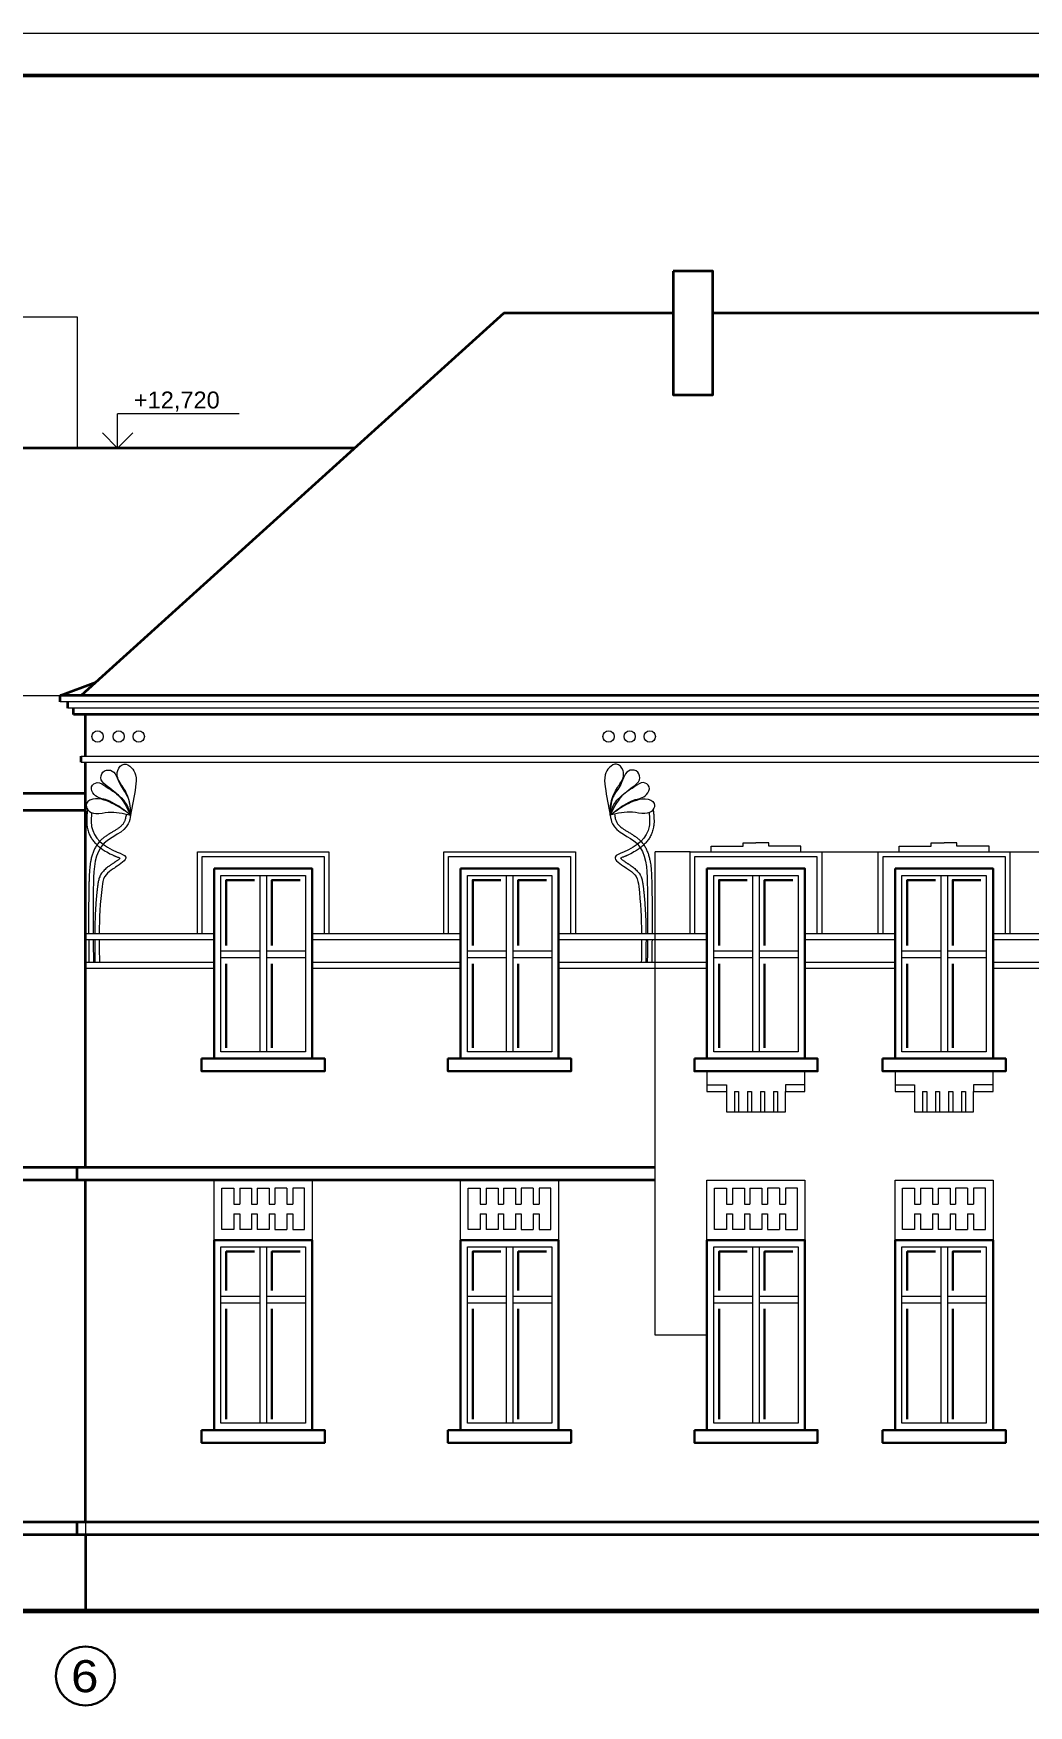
# Model space of a CAD drawing. Header units: millimetres. Extents: x 752233 to 2620908, y -654617 to -58944.
# Drawn here: x 1356667 to 1368461, y -292418 to -272613 of the extents above; entities that cross this region are included whole.
import ezdxf

# ---------------------------------------------------------------- set-up
doc = ezdxf.new("R2010")
doc.units = ezdxf.units.MM
doc.header["$LTSCALE"] = 90
doc.linetypes.add('DASHDOT', pattern=[25.4, 12.7, -6.35, 0, -6.35])
doc.layers.get('0').update_dxf_attribs({"lineweight": 15})
doc.styles.add('ar40', font='ar.shx', dxfattribs={"width": 0.8})
doc.styles.add('style2', font='ARIAL.TTF')

# ---------------------------------------------------------------- blocks, each defined once
blk = doc.blocks.new('otmet_tl')
at = {"color": 0, "linetype": 'ByBlock'}
for p, q in [((-16, 4.5), (0, 4.5)), ((0, 0), (0, 4.5)), ((-3, 0), (3, 0)), ((0, 0), (-2, 2)), ((2, 2), (0, 0))]:
    blk.add_line(p, q, dxfattribs=at)
at = {"color": 0, "linetype": 'ByBlock', "style": 'ar40', "width": 0.9}
blk.add_attdef('OTM', (-12.9, 5.7), '', height=2, dxfattribs=at)

msp = doc.modelspace()

# ---------------------------------------------------------------- linework, layer by layer
at = {"color": 250, "linetype": 'ByBlock', "ltscale": 4}
msp.add_line((1393313.3, -272613.1), (1306957.9, -272613.1), dxfattribs=at)
at = {"color": 7, "lineweight": 50}
msp.add_line((1308957.9, -273113.1), (1392813.3, -273113.1), dxfattribs=at)
at = {"color": 250, "lineweight": 35}
for p, q in [((1362243.4, -275927.7), (1357232.2, -280454.6)), ((1364248.2, -275927.7), (1362243.4, -275927.7)), ((1371627.9, -275927.7), (1364718.2, -275927.7)), ((1360476.3, -277524), (1356333.4, -277524)), ((1356983.4, -280454.6), (1357406.3, -280297.3)), ((1389673.4, -280454.6), (1356983.4, -280454.6)), ((1356983.4, -280529.6), (1356983.4, -280454.6)), ((1357073.4, -280604.6), (1357073.4, -280529.6)), ((1357143.4, -280679.6), (1357143.4, -280604.6)), ((1389513.4, -280679.6), (1357143.4, -280679.6)), ((1357283.4, -281174.2), (1357283.4, -280679.6)), ((1357233.4, -281244.2), (1357233.4, -281174.2)), ((1357283.4, -286044.6), (1357283.4, -281244.2)), ((1357283.4, -281615.3), (1349983.4, -281615.3)), ((1357283.4, -281815.3), (1350053.4, -281815.3)), ((1364037, -286044.6), (1331849.8, -286044.6)), ((1357183.4, -286194.6), (1357183.4, -286044.6)), ((1364037, -286194.6), (1331849.8, -286194.6)), ((1357283.4, -290244.6), (1357283.4, -286194.6)), ((1389473.4, -290244.6), (1349983.4, -290244.6)), ((1357183.4, -290394.6), (1357183.4, -290244.6)), ((1389473.4, -290394.6), (1349983.4, -290394.6)), ((1357283.4, -290394.6), (1357283.4, -291300.2))]:
    msp.add_line(p, q, dxfattribs=at)
at = {"color": 250, "lineweight": 15}
for p, q in [((1338903.4, -280454.6), (1356983.4, -280454.6)), ((1389673.4, -280529.6), (1356983.4, -280529.6)), ((1389583.4, -280604.6), (1357073.4, -280604.6)), ((1357233.4, -281174.2), (1378533.4, -281174.2)), ((1357233.4, -281244.2), (1378533.4, -281244.2)), ((1364037, -288029.6), (1364037, -282304.6)), ((1364449.9, -282304.6), (1364037, -282304.6)), ((1366009.9, -282304.6), (1366679.9, -282304.6)), ((1368239.9, -282304.6), (1368909.9, -282304.6)), ((1359349.9, -282584.6), (1359349.9, -284674.6)), ((1359429.9, -282584.6), (1359429.9, -284674.6)), ((1362269.9, -282584.6), (1362269.9, -284674.6)), ((1362349.9, -282584.6), (1362349.9, -284674.6)), ((1365189.9, -282584.6), (1365189.9, -284674.6)), ((1365269.9, -282584.6), (1365269.9, -284674.6)), ((1367419.9, -282584.6), (1367419.9, -284674.6)), ((1367499.9, -282584.6), (1367499.9, -284674.6)), ((1357283.4, -283274.2), (1358809.9, -283274.2)), ((1357283.4, -283344.2), (1358809.9, -283344.2)), ((1358609.9, -283274.2), (1358809.9, -283274.2)), ((1359969.9, -283274.2), (1360169.9, -283274.2)), ((1359969.9, -283274.2), (1361729.9, -283274.2)), ((1359969.9, -283344.2), (1361729.9, -283344.2)), ((1361529.9, -283274.2), (1361729.9, -283274.2)), ((1362889.9, -283274.2), (1363089.9, -283274.2)), ((1362889.9, -283274.2), (1364649.9, -283274.2)), ((1362889.9, -283344.2), (1364649.9, -283344.2)), ((1364449.9, -283274.2), (1364649.9, -283274.2)), ((1365809.9, -283274.2), (1366009.9, -283274.2)), ((1365809.9, -283274.2), (1366879.9, -283274.2)), ((1365809.9, -283344.2), (1366879.9, -283344.2)), ((1366679.9, -283274.2), (1366879.9, -283274.2)), ((1368039.9, -283274.2), (1368239.9, -283274.2)), ((1368039.9, -283274.2), (1369109.9, -283274.2)), ((1368039.9, -283344.2), (1369109.9, -283344.2)), ((1358889.9, -283479.2), (1359349.9, -283479.2)), ((1358889.9, -283559.2), (1359349.9, -283559.2)), ((1359429.9, -283479.2), (1359889.9, -283479.2)), ((1359429.9, -283559.2), (1359889.9, -283559.2)), ((1361809.9, -283479.2), (1362269.9, -283479.2)), ((1361809.9, -283559.2), (1362269.9, -283559.2)), ((1362349.9, -283479.2), (1362809.9, -283479.2)), ((1362349.9, -283559.2), (1362809.9, -283559.2)), ((1364729.9, -283479.2), (1365189.9, -283479.2)), ((1364729.9, -283559.2), (1365189.9, -283559.2)), ((1365269.9, -283479.2), (1365729.9, -283479.2)), ((1365269.9, -283559.2), (1365729.9, -283559.2)), ((1366959.9, -283479.2), (1367419.9, -283479.2)), ((1366959.9, -283559.2), (1367419.9, -283559.2)), ((1367499.9, -283479.2), (1367959.9, -283479.2)), ((1367499.9, -283559.2), (1367959.9, -283559.2)), ((1357283.4, -283614.2), (1358809.9, -283614.2)), ((1357283.4, -283684.2), (1358809.9, -283684.2)), ((1359969.9, -283614.2), (1361729.9, -283614.2)), ((1359969.9, -283684.2), (1361729.9, -283684.2)), ((1362889.9, -283614.2), (1364649.9, -283614.2)), ((1362889.9, -283684.2), (1364649.9, -283684.2)), ((1365809.9, -283614.2), (1366879.9, -283614.2)), ((1365809.9, -283684.2), (1366879.9, -283684.2)), ((1368039.9, -283614.2), (1369109.9, -283614.2)), ((1368039.9, -283684.2), (1369109.9, -283684.2)), ((1364974.7, -285144.6), (1365023.4, -285144.6)), ((1364974.7, -285144.6), (1364974.7, -285384.6)), ((1365023.4, -285144.6), (1365023.4, -285384.6)), ((1365128.1, -285144.6), (1365128.1, -285384.6)), ((1365128.1, -285144.6), (1365176.8, -285144.6)), ((1365176.8, -285144.6), (1365176.8, -285384.6)), ((1365283.1, -285144.6), (1365283.1, -285384.6)), ((1365283.1, -285144.6), (1365331.8, -285144.6)), ((1365331.8, -285144.6), (1365331.8, -285384.6)), ((1365436.5, -285144.6), (1365436.5, -285384.6)), ((1365436.5, -285144.6), (1365485.2, -285144.6)), ((1365485.2, -285144.6), (1365485.2, -285384.6)), ((1367204.7, -285144.6), (1367253.4, -285144.6)), ((1367204.7, -285144.6), (1367204.7, -285384.6)), ((1367253.4, -285144.6), (1367253.4, -285384.6)), ((1367358.1, -285144.6), (1367406.8, -285144.6)), ((1367358.1, -285144.6), (1367358.1, -285384.6)), ((1367406.8, -285144.6), (1367406.8, -285384.6)), ((1367513.1, -285144.6), (1367561.8, -285144.6)), ((1367513.1, -285144.6), (1367513.1, -285384.6)), ((1367561.8, -285144.6), (1367561.8, -285384.6)), ((1367666.5, -285144.6), (1367715.2, -285144.6)), ((1367666.5, -285144.6), (1367666.5, -285384.6)), ((1367715.2, -285144.6), (1367715.2, -285384.6)), ((1359040.6, -286291.1), (1359040.6, -286479.2)), ((1359111.5, -286291.1), (1359111.5, -286479.2)), ((1359253.2, -286291.1), (1359253.2, -286479.2)), ((1359319.1, -286291.1), (1359319.1, -286479.2)), ((1359460.8, -286291.1), (1359460.8, -286479.2)), ((1359526.6, -286291.1), (1359526.6, -286479.2)), ((1359668.4, -286291.1), (1359668.4, -286479.2)), ((1359739.3, -286291.1), (1359739.3, -286479.2)), ((1361960.6, -286291.1), (1361960.6, -286479.2)), ((1362031.5, -286291.1), (1362031.5, -286479.2)), ((1362173.2, -286291.1), (1362173.2, -286479.2)), ((1362239.1, -286291.1), (1362239.1, -286479.2)), ((1362380.8, -286291.1), (1362380.8, -286479.2)), ((1362446.6, -286291.1), (1362446.6, -286479.2)), ((1362588.4, -286291.1), (1362588.4, -286479.2)), ((1362659.3, -286291.1), (1362659.3, -286479.2)), ((1364880.6, -286291.1), (1364880.6, -286479.2)), ((1364951.5, -286291.1), (1364951.5, -286479.2)), ((1365093.2, -286291.1), (1365093.2, -286479.2)), ((1365159.1, -286291.1), (1365159.1, -286479.2)), ((1365300.8, -286291.1), (1365300.8, -286479.2)), ((1365366.6, -286291.1), (1365366.6, -286479.2)), ((1365508.4, -286291.1), (1365508.4, -286479.2)), ((1365579.3, -286291.1), (1365579.3, -286479.2)), ((1367110.6, -286291.1), (1367110.6, -286479.2)), ((1367181.5, -286291.1), (1367181.5, -286479.2)), ((1367323.2, -286291.1), (1367323.2, -286479.2)), ((1367389.1, -286291.1), (1367389.1, -286479.2)), ((1367530.8, -286291.1), (1367530.8, -286479.2)), ((1367596.6, -286291.1), (1367596.6, -286479.2)), ((1367738.4, -286291.1), (1367738.4, -286479.2)), ((1367809.3, -286291.1), (1367809.3, -286479.2)), ((1359040.6, -286479.2), (1359111.5, -286479.2)), ((1359253.2, -286479.2), (1359319.1, -286479.2)), ((1359460.8, -286479.2), (1359526.6, -286479.2)), ((1359668.4, -286479.2), (1359739.3, -286479.2)), ((1361960.6, -286479.2), (1362031.5, -286479.2)), ((1362173.2, -286479.2), (1362239.1, -286479.2)), ((1362380.8, -286479.2), (1362446.6, -286479.2)), ((1362588.4, -286479.2), (1362659.3, -286479.2)), ((1364880.6, -286479.2), (1364951.5, -286479.2)), ((1365093.2, -286479.2), (1365159.1, -286479.2)), ((1365300.8, -286479.2), (1365366.6, -286479.2)), ((1365508.4, -286479.2), (1365579.3, -286479.2)), ((1367110.6, -286479.2), (1367181.5, -286479.2)), ((1367323.2, -286479.2), (1367389.1, -286479.2)), ((1367530.8, -286479.2), (1367596.6, -286479.2)), ((1367738.4, -286479.2), (1367809.3, -286479.2)), ((1359040.6, -286592.8), (1359111.5, -286592.8)), ((1359040.6, -286592.8), (1359040.6, -286781)), ((1359111.5, -286592.8), (1359111.5, -286781)), ((1359253.2, -286592.8), (1359319.1, -286592.8)), ((1359253.2, -286592.8), (1359253.2, -286781)), ((1359319.1, -286592.8), (1359319.1, -286781)), ((1359460.8, -286592.8), (1359526.6, -286592.8)), ((1359460.8, -286592.8), (1359460.8, -286781)), ((1359526.6, -286592.8), (1359526.6, -286781)), ((1359668.4, -286592.8), (1359739.3, -286592.8)), ((1359668.4, -286592.8), (1359668.4, -286781)), ((1359739.3, -286592.8), (1359739.3, -286781)), ((1361960.6, -286592.8), (1362031.5, -286592.8)), ((1361960.6, -286592.8), (1361960.6, -286781)), ((1362031.5, -286592.8), (1362031.5, -286781)), ((1362173.2, -286592.8), (1362239.1, -286592.8)), ((1362173.2, -286592.8), (1362173.2, -286781)), ((1362239.1, -286592.8), (1362239.1, -286781)), ((1362380.8, -286592.8), (1362446.6, -286592.8)), ((1362380.8, -286592.8), (1362380.8, -286781)), ((1362446.6, -286592.8), (1362446.6, -286781)), ((1362588.4, -286592.8), (1362659.3, -286592.8)), ((1362588.4, -286592.8), (1362588.4, -286781)), ((1362659.3, -286592.8), (1362659.3, -286781)), ((1364880.6, -286592.8), (1364951.5, -286592.8)), ((1364880.6, -286592.8), (1364880.6, -286781)), ((1364951.5, -286592.8), (1364951.5, -286781)), ((1365093.2, -286592.8), (1365159.1, -286592.8)), ((1365093.2, -286592.8), (1365093.2, -286781)), ((1365159.1, -286592.8), (1365159.1, -286781)), ((1365300.8, -286592.8), (1365366.6, -286592.8)), ((1365300.8, -286592.8), (1365300.8, -286781)), ((1365366.6, -286592.8), (1365366.6, -286781)), ((1365508.4, -286592.8), (1365579.3, -286592.8)), ((1365508.4, -286592.8), (1365508.4, -286781)), ((1365579.3, -286592.8), (1365579.3, -286781)), ((1367110.6, -286592.8), (1367181.5, -286592.8)), ((1367110.6, -286592.8), (1367110.6, -286781)), ((1367181.5, -286592.8), (1367181.5, -286781)), ((1367323.2, -286592.8), (1367389.1, -286592.8)), ((1367323.2, -286592.8), (1367323.2, -286781)), ((1367389.1, -286592.8), (1367389.1, -286781)), ((1367530.8, -286592.8), (1367596.6, -286592.8)), ((1367530.8, -286592.8), (1367530.8, -286781)), ((1367596.6, -286592.8), (1367596.6, -286781)), ((1367738.4, -286592.8), (1367809.3, -286592.8)), ((1367738.4, -286592.8), (1367738.4, -286781)), ((1367809.3, -286592.8), (1367809.3, -286781)), ((1359349.9, -286984.6), (1359349.9, -289074.6)), ((1359429.9, -286984.6), (1359429.9, -289074.6)), ((1362269.9, -286984.6), (1362269.9, -289074.6)), ((1362349.9, -286984.6), (1362349.9, -289074.6)), ((1365189.9, -286984.6), (1365189.9, -289074.6)), ((1365269.9, -286984.6), (1365269.9, -289074.6)), ((1367419.9, -286984.6), (1367419.9, -289074.6)), ((1367499.9, -286984.6), (1367499.9, -289074.6)), ((1358889.9, -287567), (1359349.9, -287567)), ((1358889.9, -287647), (1359349.9, -287647)), ((1359429.9, -287567), (1359889.9, -287567)), ((1359429.9, -287647), (1359889.9, -287647)), ((1361809.9, -287567), (1362269.9, -287567)), ((1361809.9, -287647), (1362269.9, -287647)), ((1362349.9, -287567), (1362809.9, -287567)), ((1362349.9, -287647), (1362809.9, -287647)), ((1364729.9, -287567), (1365189.9, -287567)), ((1364729.9, -287647), (1365189.9, -287647)), ((1365269.9, -287567), (1365729.9, -287567)), ((1365269.9, -287647), (1365729.9, -287647)), ((1366959.9, -287567), (1367419.9, -287567)), ((1366959.9, -287647), (1367419.9, -287647)), ((1367499.9, -287567), (1367959.9, -287567)), ((1367499.9, -287647), (1367959.9, -287647)), ((1364649.9, -288029.6), (1364037, -288029.6))]:
    msp.add_line(p, q, dxfattribs=at)
at = {"color": 1, "linetype": 'DASHDOT', "ltscale": 0.9}
msp.add_line((1357283.4, -290241.8), (1357283.4, -291717.8), dxfattribs=at)
at = {"color": 250, "lineweight": 60}
msp.add_line((1391199.6, -291300.2), (1309795.2, -291300.2), dxfattribs=at)
at = {"color": 250, "lineweight": 35}
msp.add_lwpolyline([(1364248.2, -275427.7), (1364248.2, -276892.7), (1364718.2, -276892.7), (1364718.2, -275427.7)], close=True, dxfattribs=at)
at = {"color": 250, "lineweight": 18}
msp.add_lwpolyline([(1356393.4, -277524), (1356393.4, -275967.8), (1357183.4, -275967.8), (1357183.4, -277524)], dxfattribs=at)
at = {"color": 250, "lineweight": 15}
for points in [[(1364697.4, -282304.6), (1364697.4, -282239.1), (1365078.2, -282239.1), (1365078.2, -282199.3), (1365229.9, -282199.3)], [(1365762.5, -282304.6), (1365762.5, -282239.1), (1365381.6, -282239.1), (1365381.6, -282199.3), (1365229.9, -282199.3)], [(1366927.4, -282304.6), (1366927.4, -282239.1), (1367308.2, -282239.1), (1367308.2, -282199.3), (1367459.9, -282199.3)], [(1367992.5, -282304.6), (1367992.5, -282239.1), (1367611.6, -282239.1), (1367611.6, -282199.3), (1367459.9, -282199.3)], [(1358609.9, -283274.2), (1358609.9, -282304.6), (1360169.9, -282304.6), (1360169.9, -283274.2)], [(1358666.7, -283274.2), (1358666.7, -282361.4), (1360113.1, -282361.4), (1360113.1, -283274.2)], [(1361529.9, -283274.2), (1361529.9, -282304.6), (1363089.9, -282304.6), (1363089.9, -283274.2)], [(1361586.7, -283274.2), (1361586.7, -282361.4), (1363033.1, -282361.4), (1363033.1, -283274.2)], [(1364449.9, -283274.2), (1364449.9, -282304.6), (1366009.9, -282304.6), (1366009.9, -283274.2)], [(1364506.7, -283274.2), (1364506.7, -282361.4), (1365953.1, -282361.4), (1365953.1, -283274.2)], [(1366679.9, -283274.2), (1366679.9, -282304.6), (1368239.9, -282304.6), (1368239.9, -283274.2)], [(1366736.7, -283274.2), (1366736.7, -282361.4), (1368183.1, -282361.4), (1368183.1, -283274.2)], [(1364649.9, -284904.6), (1364649.9, -285144.6), (1364879.9, -285144.6), (1364879.9, -285384.6), (1365579.9, -285384.6), (1365579.9, -285144.6), (1365809.9, -285144.6), (1365809.9, -284904.6)], [(1366879.9, -284904.6), (1366879.9, -285144.6), (1367109.9, -285144.6), (1367109.9, -285384.6), (1367809.9, -285384.6), (1367809.9, -285144.6), (1368039.9, -285144.6), (1368039.9, -284904.6)], [(1364649.9, -285064.6), (1364879.9, -285064.6), (1364879.9, -285144.6)], [(1365809.9, -285064.6), (1365579.9, -285064.6), (1365579.9, -285144.6)], [(1366879.9, -285064.6), (1367109.9, -285064.6), (1367109.9, -285144.6)], [(1368039.9, -285064.6), (1367809.9, -285064.6), (1367809.9, -285144.6)], [(1359040.6, -286781), (1358898.9, -286781), (1358898.9, -286291.1), (1359040.6, -286291.1)], [(1359111.5, -286291.1), (1359253.2, -286291.1)], [(1359319.1, -286291.1), (1359460.8, -286291.1)], [(1359668.4, -286291.1), (1359526.6, -286291.1)], [(1359739.3, -286781), (1359881, -286781), (1359881, -286291.1), (1359739.3, -286291.1)], [(1361960.6, -286781), (1361818.9, -286781), (1361818.9, -286291.1), (1361960.6, -286291.1)], [(1362031.5, -286291.1), (1362173.2, -286291.1)], [(1362239.1, -286291.1), (1362380.8, -286291.1)], [(1362588.4, -286291.1), (1362446.6, -286291.1)], [(1362659.3, -286781), (1362801, -286781), (1362801, -286291.1), (1362659.3, -286291.1)], [(1364880.6, -286781), (1364738.9, -286781), (1364738.9, -286291.1), (1364880.6, -286291.1)], [(1364951.5, -286291.1), (1365093.2, -286291.1)], [(1365159.1, -286291.1), (1365300.8, -286291.1)], [(1365508.4, -286291.1), (1365366.6, -286291.1)], [(1365579.3, -286781), (1365721, -286781), (1365721, -286291.1), (1365579.3, -286291.1)], [(1367110.6, -286781), (1366968.9, -286781), (1366968.9, -286291.1), (1367110.6, -286291.1)], [(1367181.5, -286291.1), (1367323.2, -286291.1)], [(1367389.1, -286291.1), (1367530.8, -286291.1)], [(1367738.4, -286291.1), (1367596.6, -286291.1)], [(1367809.3, -286781), (1367951, -286781), (1367951, -286291.1), (1367809.3, -286291.1)], [(1359253.2, -286781), (1359111.5, -286781)], [(1359460.8, -286781), (1359319.1, -286781)], [(1359526.6, -286781), (1359668.4, -286781)], [(1362173.2, -286781), (1362031.5, -286781)], [(1362380.8, -286781), (1362239.1, -286781)], [(1362446.6, -286781), (1362588.4, -286781)], [(1365093.2, -286781), (1364951.5, -286781)], [(1365300.8, -286781), (1365159.1, -286781)], [(1365366.6, -286781), (1365508.4, -286781)], [(1367323.2, -286781), (1367181.5, -286781)], [(1367530.8, -286781), (1367389.1, -286781)], [(1367596.6, -286781), (1367738.4, -286781)]]:
    msp.add_lwpolyline(points, dxfattribs=at)
at = {"color": 250, "lineweight": 30}
for points in [[(1358809.9, -282504.6), (1359969.9, -282504.6), (1359969.9, -284754.6), (1358809.9, -284754.6)], [(1361729.9, -282504.6), (1362889.9, -282504.6), (1362889.9, -284754.6), (1361729.9, -284754.6)], [(1364649.9, -282504.6), (1365809.9, -282504.6), (1365809.9, -284754.6), (1364649.9, -284754.6)], [(1366879.9, -282504.6), (1368039.9, -282504.6), (1368039.9, -284754.6), (1366879.9, -284754.6)], [(1358659.9, -284754.6), (1360119.9, -284754.6), (1360119.9, -284904.6), (1358659.9, -284904.6)], [(1361579.9, -284754.6), (1363039.9, -284754.6), (1363039.9, -284904.6), (1361579.9, -284904.6)], [(1364499.9, -284754.6), (1365959.9, -284754.6), (1365959.9, -284904.6), (1364499.9, -284904.6)], [(1366729.9, -284754.6), (1368189.9, -284754.6), (1368189.9, -284904.6), (1366729.9, -284904.6)], [(1358809.9, -286904.6), (1359969.9, -286904.6), (1359969.9, -289154.6), (1358809.9, -289154.6)], [(1361729.9, -286904.6), (1362889.9, -286904.6), (1362889.9, -289154.6), (1361729.9, -289154.6)], [(1364649.9, -286904.6), (1365809.9, -286904.6), (1365809.9, -289154.6), (1364649.9, -289154.6)], [(1366879.9, -286904.6), (1368039.9, -286904.6), (1368039.9, -289154.6), (1366879.9, -289154.6)], [(1358659.9, -289154.6), (1360119.9, -289154.6), (1360119.9, -289304.6), (1358659.9, -289304.6)], [(1361579.9, -289154.6), (1363039.9, -289154.6), (1363039.9, -289304.6), (1361579.9, -289304.6)], [(1364499.9, -289154.6), (1365959.9, -289154.6), (1365959.9, -289304.6), (1364499.9, -289304.6)], [(1366729.9, -289154.6), (1368189.9, -289154.6), (1368189.9, -289304.6), (1366729.9, -289304.6)]]:
    msp.add_lwpolyline(points, close=True, dxfattribs=at)
at = {"color": 250, "lineweight": 15}
for points in [[(1358889.9, -282584.6), (1359889.9, -282584.6), (1359889.9, -284674.6), (1358889.9, -284674.6)], [(1361809.9, -282584.6), (1362809.9, -282584.6), (1362809.9, -284674.6), (1361809.9, -284674.6)], [(1364729.9, -282584.6), (1365729.9, -282584.6), (1365729.9, -284674.6), (1364729.9, -284674.6)], [(1366959.9, -282584.6), (1367959.9, -282584.6), (1367959.9, -284674.6), (1366959.9, -284674.6)], [(1358809.9, -286194.6), (1359969.9, -286194.6), (1359969.9, -286904.6), (1358809.9, -286904.6)], [(1361729.9, -286194.6), (1362889.9, -286194.6), (1362889.9, -286904.6), (1361729.9, -286904.6)], [(1364649.9, -286194.6), (1365809.9, -286194.6), (1365809.9, -286904.6), (1364649.9, -286904.6)], [(1366879.9, -286194.6), (1368039.9, -286194.6), (1368039.9, -286904.6), (1366879.9, -286904.6)], [(1358889.9, -286984.6), (1359889.9, -286984.6), (1359889.9, -289074.6), (1358889.9, -289074.6)], [(1361809.9, -286984.6), (1362809.9, -286984.6), (1362809.9, -289074.6), (1361809.9, -289074.6)], [(1364729.9, -286984.6), (1365729.9, -286984.6), (1365729.9, -289074.6), (1364729.9, -289074.6)], [(1366959.9, -286984.6), (1367959.9, -286984.6), (1367959.9, -289074.6), (1366959.9, -289074.6)]]:
    msp.add_lwpolyline(points, close=True, dxfattribs=at)
at = {"color": 250, "lineweight": 30}
for points in [[(1359287.3, -282641.7), (1358952.7, -282641.7), (1358952.7, -283415.2)], [(1359827.3, -282641.7), (1359492.7, -282641.7), (1359492.7, -283415.2)], [(1362207.3, -282641.7), (1361872.7, -282641.7), (1361872.7, -283415.2)], [(1362747.3, -282641.7), (1362412.7, -282641.7), (1362412.7, -283415.2)], [(1365127.3, -282641.7), (1364792.7, -282641.7), (1364792.7, -283415.2)], [(1365667.3, -282641.7), (1365332.7, -282641.7), (1365332.7, -283415.2)], [(1367357.3, -282641.7), (1367022.7, -282641.7), (1367022.7, -283415.2)], [(1367897.3, -282641.7), (1367562.7, -282641.7), (1367562.7, -283415.2)], [(1358952.7, -283632.4), (1358952.7, -284626)], [(1359492.7, -283632.4), (1359492.7, -284626)], [(1361872.7, -283632.4), (1361872.7, -284626)], [(1362412.7, -283632.4), (1362412.7, -284626)], [(1364792.7, -283632.4), (1364792.7, -284626)], [(1365332.7, -283632.4), (1365332.7, -284626)], [(1367022.7, -283632.4), (1367022.7, -284626)], [(1367562.7, -283632.4), (1367562.7, -284626)], [(1359287.3, -287041.7), (1358952.7, -287041.7), (1358952.7, -287503)], [(1359827.3, -287041.7), (1359492.7, -287041.7), (1359492.7, -287503)], [(1362207.3, -287041.7), (1361872.7, -287041.7), (1361872.7, -287503)], [(1362747.3, -287041.7), (1362412.7, -287041.7), (1362412.7, -287503)], [(1365127.3, -287041.7), (1364792.7, -287041.7), (1364792.7, -287503)], [(1365667.3, -287041.7), (1365332.7, -287041.7), (1365332.7, -287503)], [(1367357.3, -287041.7), (1367022.7, -287041.7), (1367022.7, -287503)], [(1367897.3, -287041.7), (1367562.7, -287041.7), (1367562.7, -287503)], [(1358952.7, -287720.2), (1358952.7, -289026)], [(1359492.7, -287720.2), (1359492.7, -289026)], [(1361872.7, -287720.2), (1361872.7, -289026)], [(1362412.7, -287720.2), (1362412.7, -289026)], [(1364792.7, -287720.2), (1364792.7, -289026)], [(1365332.7, -287720.2), (1365332.7, -289026)], [(1367022.7, -287720.2), (1367022.7, -289026)], [(1367562.7, -287720.2), (1367562.7, -289026)]]:
    msp.add_lwpolyline(points, dxfattribs=at)
at = {"color": 250, "lineweight": 15}
for centre in [(1357427.2, -280940.3), (1357677.2, -280940.3), (1357915.6, -280940.3), (1363483.9, -280940.3), (1363733.9, -280940.3), (1363972.2, -280940.3)]:
    msp.add_circle(centre, 66.6, dxfattribs=at)
at = {"color": 7, "lineweight": 30, "ltscale": 2}
msp.add_circle((1357283.6, -292067.8), 350, dxfattribs=at)
at = {"color": 250, "lineweight": 15}
for points in [[(1357818.9, -281871.4), (1357784.9, -281660.1), (1357693.6, -281508.7), (1357579.7, -281339.8), (1357490.3, -281362), (1357471.2, -281453.2), (1357546.4, -281532.2), (1357642.3, -281609.2), (1357763.2, -281729.5), (1357818.9, -281871.4)], [(1357818.9, -281871.4), (1357877.3, -281536), (1357877.3, -281394.3), (1357826.7, -281306.8), (1357742.1, -281267), (1357665.4, -281343.8), (1357665.4, -281429.9), (1357731, -281543.6), (1357807, -281720.6), (1357818.9, -281871.4)], [(1363501.5, -281871.4), (1363443.1, -281536), (1363443.1, -281394.3), (1363493.6, -281306.8), (1363578.2, -281267), (1363654.9, -281343.8), (1363654.9, -281429.9), (1363589.3, -281543.6), (1363513.3, -281720.6), (1363501.5, -281871.4)], [(1363501.5, -281871.4), (1363535.4, -281660.1), (1363626.7, -281508.7), (1363740.6, -281339.8), (1363830, -281362), (1363849.1, -281453.2), (1363773.9, -281532.2), (1363678.1, -281609.2), (1363557.1, -281729.5), (1363501.5, -281871.4)], [(1357818.9, -281871.4), (1357652.4, -281619.7), (1357525.3, -281532.1), (1357423.3, -281486.4), (1357356.9, -281535.1), (1357386.7, -281626.7), (1357540.2, -281694.6), (1357656.8, -281752.8), (1357818.9, -281871.4)], [(1363501.5, -281871.4), (1363668, -281619.7), (1363795.1, -281532.1), (1363897, -281486.4), (1363963.4, -281535.1), (1363933.6, -281626.7), (1363780.2, -281694.6), (1363663.5, -281752.8), (1363501.5, -281871.4)], [(1357818.9, -281871.4), (1357552, -281837.7), (1357406.7, -281851.4), (1357310.4, -281808.1), (1357295.2, -281733.7), (1357403, -281677.2), (1357534.9, -281703.8), (1357648.7, -281756.7), (1357818.9, -281871.4)], [(1363501.5, -281871.4), (1363768.3, -281837.7), (1363913.7, -281851.4), (1364009.9, -281808.1), (1364025.1, -281733.7), (1363917.3, -281677.2), (1363785.4, -281703.8), (1363671.6, -281756.7), (1363501.5, -281871.4)], [(1357356.5, -281841.1), (1357356.5, -282006.7), (1357659.2, -282309.3), (1357760.6, -282367.9), (1357640, -282488.5), (1357588.7, -282522.7)], [(1363963.8, -281841.1), (1363963.8, -282006.7), (1363661.2, -282309.3), (1363559.7, -282367.9), (1363680.4, -282488.5), (1363731.6, -282522.7)]]:
    msp.add_spline(points, degree=3, dxfattribs=at)
for points, knots in [([(1357310, -281807.6), (1357302.6, -281849.6), (1357301.6, -281862.4), (1357299.8, -281888.4), (1357299.1, -281901.6), (1357298.2, -281928.1), (1357298.1, -281941.5), (1357298.8, -281968.4), (1357299.7, -281982), (1357302.1, -282002.2), (1357303.1, -282008.9), (1357305.9, -282025.2), (1357308, -282034.8), (1357312.9, -282053.6), (1357315.8, -282062.8), (1357324.6, -282087.5), (1357331.2, -282102.6), (1357346.5, -282131.7), (1357355.2, -282145.8), (1357374.3, -282172.8), (1357384.7, -282185.8), (1357407.2, -282210.8), (1357419.3, -282222.7), (1357444.9, -282245.6), (1357458.4, -282256.6), (1357486.8, -282277.5), (1357501.7, -282287.6), (1357541.5, -282312.1), (1357567.3, -282325.9), (1357599.6, -282341.2), (1357604.8, -282343.6), (1357613.9, -282347.7), (1357617.6, -282349.4), (1357624.3, -282352.3), (1357627.2, -282353.5), (1357632.1, -282355.6), (1357634.1, -282356.4), (1357638.4, -282358.2), (1357640.6, -282359.1), (1357644.9, -282360.9), (1357647.1, -282361.7), (1357653.5, -282364.3), (1357657.7, -282366), (1357667.4, -282369.9), (1357672.9, -282372.1), (1357683.1, -282376.3), (1357687.9, -282378.4), (1357693.6, -282380.9), (1357694.8, -282381.5), (1357696, -282382)], [0, 0, 0, 0, 36.8265915, 36.8265915, 73.653183, 73.653183, 110.4797745, 110.4797745, 147.306366, 147.306366, 165.3550279, 165.3550279, 191.4630406, 191.4630406, 217.5710533, 217.5710533, 262.3217464, 262.3217464, 307.0724395, 307.0724395, 351.8231327, 351.8231327, 396.5738258, 396.5738258, 441.3245189, 441.3245189, 486.0752121, 486.0752121, 556.2493509, 556.2493509, 569.5589449, 569.5589449, 579.1058559, 579.1058559, 586.2364172, 586.2364172, 591.2998485, 591.2998485, 596.6770537, 596.6770537, 602.0542588, 602.0542588, 612.8086691, 612.8086691, 627.5065501, 627.5065501, 642.2044311, 642.2044311, 646.478024, 646.478024, 646.478024, 646.478024]), ([(1364010.3, -281807.6), (1364017.7, -281849.6), (1364018.7, -281862.4), (1364020.5, -281888.4), (1364021.2, -281901.6), (1364022.1, -281928.1), (1364022.2, -281941.5), (1364021.5, -281968.4), (1364020.6, -281982), (1364018.2, -282002.2), (1364017.3, -282008.9), (1364014.4, -282025.2), (1364012.4, -282034.8), (1364007.4, -282053.6), (1364004.5, -282062.8), (1363995.8, -282087.5), (1363989.1, -282102.6), (1363973.8, -282131.7), (1363965.2, -282145.8), (1363946.1, -282172.8), (1363935.6, -282185.8), (1363913.1, -282210.8), (1363901, -282222.7), (1363875.4, -282245.6), (1363861.9, -282256.6), (1363833.5, -282277.5), (1363818.6, -282287.6), (1363778.8, -282312.1), (1363753, -282325.9), (1363720.7, -282341.2), (1363715.5, -282343.6), (1363706.5, -282347.7), (1363702.7, -282349.4), (1363696, -282352.3), (1363693.2, -282353.5), (1363688.2, -282355.6), (1363686.2, -282356.4), (1363682, -282358.2), (1363679.8, -282359.1), (1363675.4, -282360.9), (1363673.3, -282361.7), (1363666.8, -282364.3), (1363662.6, -282366), (1363652.9, -282369.9), (1363647.5, -282372.1), (1363637.2, -282376.3), (1363632.4, -282378.4), (1363626.8, -282380.9), (1363625.5, -282381.5), (1363624.3, -282382)], [0, 0, 0, 0, 36.8265915, 36.8265915, 73.653183, 73.653183, 110.4797745, 110.4797745, 147.306366, 147.306366, 165.3550279, 165.3550279, 191.4630406, 191.4630406, 217.5710533, 217.5710533, 262.3217464, 262.3217464, 307.0724395, 307.0724395, 351.8231327, 351.8231327, 396.5738258, 396.5738258, 441.3245189, 441.3245189, 486.0752121, 486.0752121, 556.2493509, 556.2493509, 569.5589449, 569.5589449, 579.1058559, 579.1058559, 586.2364172, 586.2364172, 591.2998485, 591.2998485, 596.6770537, 596.6770537, 602.0542588, 602.0542588, 612.8086691, 612.8086691, 627.5065501, 627.5065501, 642.2044311, 642.2044311, 646.478024, 646.478024, 646.478024, 646.478024]), ([(1357767.2, -281859.5), (1357765.1, -281870.8), (1357763.6, -281879.2), (1357760.4, -281895.5), (1357758.8, -281903.3), (1357755.2, -281918.1), (1357753.3, -281925), (1357749.6, -281936.7), (1357747.8, -281941.5), (1357745.3, -281947.4), (1357744.6, -281948.8), (1357743.6, -281951.1), (1357743.2, -281952), (1357741.6, -281955.2), (1357740.4, -281957.4), (1357736.4, -281964.5), (1357733.3, -281969.1), (1357726.5, -281978.3), (1357722.7, -281982.9), (1357714.5, -281991.9), (1357710, -281996.4), (1357700.4, -282005.3), (1357695.3, -282009.7), (1357684.4, -282018.4), (1357678.6, -282022.8), (1357663.5, -282033.7), (1357653.7, -282040.2), (1357633.3, -282053.2), (1357622.7, -282059.7), (1357600.9, -282072.9), (1357589.7, -282079.5), (1357567.1, -282093.3), (1357555.7, -282100.3), (1357532.9, -282115.1), (1357521.6, -282122.8), (1357499.2, -282139.2), (1357488.3, -282147.9), (1357474.9, -282159.8), (1357472.1, -282162.4), (1357467.4, -282166.8), (1357465.5, -282168.6), (1357461.9, -282172.2), (1357460.1, -282174), (1357454.7, -282179.6), (1357451.2, -282183.3), (1357441, -282194.8), (1357434.6, -282202.6), (1357419.1, -282223.4), (1357410.6, -282236.6), (1357395.1, -282263.7), (1357388.2, -282277.6), (1357375.9, -282306.1), (1357370.5, -282320.6), (1357360.8, -282350.1), (1357356.7, -282365), (1357349.4, -282395.3), (1357346.2, -282410.5), (1357339.4, -282449.8), (1357336.3, -282473.9), (1357331.5, -282522.3), (1357329.8, -282546.6), (1357327.3, -282595), (1357326.5, -282619.1), (1357325.7, -282650), (1357325.5, -282657.1), (1357325.2, -282670.4), (1357325.1, -282676.6), (1357324.8, -282689), (1357324.7, -282695.1), (1357324.3, -282713.6), (1357324.1, -282725.9), (1357323.4, -282762.6), (1357323, -282786.9), (1357322, -282859.3), (1357321.5, -282906.8), (1357320.6, -283047.8), (1357320.7, -283139.4), (1357321.3, -283244.6), (1357321.4, -283259.4), (1357321.5, -283274.2)], [0, 0, 0, 0, 25.7332937, 25.7332937, 51.4665874, 51.4665874, 77.199881, 77.199881, 97.9560649, 97.9560649, 104.5029014, 104.5029014, 108.9260735, 108.9260735, 120.4320502, 120.4320502, 144.7137772, 144.7137772, 168.9955042, 168.9955042, 193.2772312, 193.2772312, 217.5589582, 217.5589582, 241.8406852, 241.8406852, 278.6745863, 278.6745863, 315.5084874, 315.5084874, 352.3423885, 352.3423885, 389.1762896, 389.1762896, 426.0101907, 426.0101907, 462.8440918, 462.8440918, 472.7566319, 472.7566319, 479.4596739, 479.4596739, 486.1627158, 486.1627158, 499.5687998, 499.5687998, 526.3809676, 526.3809676, 568.5230853, 568.5230853, 610.6652029, 610.6652029, 652.8073206, 652.8073206, 694.9494382, 694.9494382, 737.0915559, 737.0915559, 802.4284236, 802.4284236, 867.7652914, 867.7652914, 933.1021591, 933.1021591, 952.56603, 952.56603, 969.774606, 969.774606, 986.983182, 986.983182, 1021.400334, 1021.400334, 1090.2346379, 1090.2346379, 1227.9032457, 1227.9032457, 1503.2404614, 1503.2404614, 1548.581059, 1548.581059, 1548.581059, 1548.581059]), ([(1357818.9, -281871.4), (1357812.4, -281907.5), (1357783.7, -282068.7), (1357394.4, -282175.7), (1357373.7, -282723), (1357373.2, -283082.6), (1357374.6, -283274.2)], [0, 0, 0, 0, 106.6883158, 475.3530894, 960.781268, 1548.9696341, 1548.9696341, 1548.9696341, 1548.9696341]), ([(1363501.5, -281871.4), (1363507.9, -281907.5), (1363536.7, -282068.7), (1363926, -282175.7), (1363946.6, -282723), (1363947.1, -283082.6), (1363945.7, -283274.2)], [0, 0, 0, 0, 106.6883158, 475.3530894, 960.781268, 1548.9696341, 1548.9696341, 1548.9696341, 1548.9696341]), ([(1363553.1, -281859.5), (1363555.3, -281870.8), (1363556.8, -281879.2), (1363559.9, -281895.5), (1363561.6, -281903.3), (1363565.1, -281918.1), (1363567, -281925), (1363570.8, -281936.7), (1363572.6, -281941.5), (1363575.1, -281947.4), (1363575.7, -281948.8), (1363576.7, -281951.1), (1363577.2, -281952), (1363578.7, -281955.2), (1363580, -281957.4), (1363584, -281964.5), (1363587, -281969.1), (1363593.8, -281978.3), (1363597.6, -281982.9), (1363605.8, -281991.9), (1363610.3, -281996.4), (1363619.9, -282005.3), (1363625.1, -282009.7), (1363636, -282018.4), (1363641.7, -282022.8), (1363656.9, -282033.7), (1363666.6, -282040.2), (1363687, -282053.2), (1363697.6, -282059.7), (1363719.4, -282072.9), (1363730.6, -282079.5), (1363753.2, -282093.3), (1363764.7, -282100.3), (1363787.4, -282115.1), (1363798.8, -282122.8), (1363821.1, -282139.2), (1363832, -282147.9), (1363845.4, -282159.8), (1363848.3, -282162.4), (1363852.9, -282166.8), (1363854.8, -282168.6), (1363858.5, -282172.2), (1363860.3, -282174), (1363865.6, -282179.6), (1363869.1, -282183.3), (1363879.3, -282194.8), (1363885.7, -282202.6), (1363901.2, -282223.4), (1363909.7, -282236.6), (1363925.2, -282263.7), (1363932.1, -282277.6), (1363944.4, -282306.1), (1363949.9, -282320.6), (1363959.5, -282350.1), (1363963.7, -282365), (1363971, -282395.3), (1363974.1, -282410.5), (1363980.9, -282449.8), (1363984.1, -282473.9), (1363988.9, -282522.3), (1363990.5, -282546.6), (1363993, -282595), (1363993.8, -282619.1), (1363994.6, -282650), (1363994.8, -282657.1), (1363995.1, -282670.4), (1363995.2, -282676.6), (1363995.5, -282689), (1363995.6, -282695.1), (1363996, -282713.6), (1363996.3, -282725.9), (1363996.9, -282762.6), (1363997.3, -282786.9), (1363998.4, -282859.3), (1363998.8, -282906.8), (1363999.7, -283047.8), (1363999.6, -283139.4), (1363999, -283244.6), (1363998.9, -283259.4), (1363998.8, -283274.2)], [0, 0, 0, 0, 25.7332937, 25.7332937, 51.4665874, 51.4665874, 77.199881, 77.199881, 97.9560649, 97.9560649, 104.5029014, 104.5029014, 108.9260735, 108.9260735, 120.4320502, 120.4320502, 144.7137772, 144.7137772, 168.9955042, 168.9955042, 193.2772312, 193.2772312, 217.5589582, 217.5589582, 241.8406852, 241.8406852, 278.6745863, 278.6745863, 315.5084874, 315.5084874, 352.3423885, 352.3423885, 389.1762896, 389.1762896, 426.0101907, 426.0101907, 462.8440918, 462.8440918, 472.7566319, 472.7566319, 479.4596739, 479.4596739, 486.1627158, 486.1627158, 499.5687998, 499.5687998, 526.3809676, 526.3809676, 568.5230853, 568.5230853, 610.6652029, 610.6652029, 652.8073206, 652.8073206, 694.9494382, 694.9494382, 737.0915559, 737.0915559, 802.4284236, 802.4284236, 867.7652914, 867.7652914, 933.1021591, 933.1021591, 952.56603, 952.56603, 969.774606, 969.774606, 986.983182, 986.983182, 1021.400334, 1021.400334, 1090.2346379, 1090.2346379, 1227.9032457, 1227.9032457, 1503.2404614, 1503.2404614, 1548.581059, 1548.581059, 1548.581059, 1548.581059]), ([(1357696, -282382), (1357693.1, -282384.7), (1357689.8, -282387.6), (1357682.8, -282393.5), (1357679, -282396.5), (1357671, -282402.7), (1357666.8, -282405.8), (1357658.2, -282412.1), (1357653.7, -282415.3), (1357642.6, -282423), (1357635.9, -282427.5), (1357625.3, -282434.6), (1357621.3, -282437.2), (1357615.4, -282441.1), (1357613.5, -282442.4), (1357609.9, -282444.8), (1357608.3, -282445.9), (1357605.2, -282447.9), (1357603.6, -282449), (1357599, -282452), (1357596, -282454), (1357587.3, -282459.8), (1357581.7, -282463.5), (1357570.5, -282471), (1357564.8, -282474.8), (1357559.2, -282478.5)], [786.4880645, 786.4880645, 786.4880645, 786.4880645, 800.3206237, 800.3206237, 814.1531829, 814.1531829, 827.9857421, 827.9857421, 841.8183013, 841.8183013, 862.0259874, 862.0259874, 874.2176192, 874.2176192, 880.4341109, 880.4341109, 885.5393898, 885.5393898, 890.6446687, 890.6446687, 900.8552265, 900.8552265, 921.2763421, 921.2763421, 942.8610096, 942.8610096, 942.8610096, 942.8610096]), ([(1363624.3, -282382), (1363627.2, -282384.7), (1363630.5, -282387.6), (1363637.5, -282393.5), (1363641.3, -282396.5), (1363649.3, -282402.7), (1363653.5, -282405.8), (1363662.2, -282412.1), (1363666.6, -282415.3), (1363677.7, -282423), (1363684.4, -282427.5), (1363695, -282434.6), (1363699, -282437.2), (1363704.9, -282441.1), (1363706.9, -282442.4), (1363710.4, -282444.8), (1363712, -282445.9), (1363715.2, -282447.9), (1363716.7, -282449), (1363721.3, -282452), (1363724.3, -282454), (1363733, -282459.8), (1363738.6, -282463.5), (1363749.9, -282471), (1363755.5, -282474.8), (1363761.1, -282478.5)], [786.4880645, 786.4880645, 786.4880645, 786.4880645, 800.3206237, 800.3206237, 814.1531829, 814.1531829, 827.9857421, 827.9857421, 841.8183013, 841.8183013, 862.0259874, 862.0259874, 874.2176192, 874.2176192, 880.4341109, 880.4341109, 885.5393898, 885.5393898, 890.6446687, 890.6446687, 900.8552265, 900.8552265, 921.2763421, 921.2763421, 942.8610096, 942.8610096, 942.8610096, 942.8610096]), ([(1357555.6, -282481.1), (1357549.3, -282486.2), (1357542.8, -282491.4), (1357529.6, -282502.2), (1357522.9, -282507.9), (1357509.5, -282520), (1357502.8, -282526.4), (1357491.1, -282538.7), (1357486.1, -282544.5), (1357476.3, -282556.9), (1357471.7, -282563.5), (1357466.6, -282571.7), (1357465.9, -282572.9), (1357464.4, -282575.4), (1357463.7, -282576.7), (1357461.6, -282580.4), (1357460.3, -282582.9), (1357456.5, -282590.5), (1357454.1, -282595.6), (1357448.8, -282608.6), (1357446, -282616.5), (1357441.3, -282632.2), (1357439.3, -282640), (1357435.8, -282655.5), (1357434.4, -282663.2), (1357431.8, -282678.3), (1357430.7, -282685.8), (1357429.2, -282696.5), (1357428.8, -282699.8), (1357428.1, -282705.3), (1357427.8, -282707.6), (1357427.3, -282711.6), (1357427.1, -282713.4), (1357426.6, -282717), (1357426.4, -282718.8), (1357425.7, -282724.2), (1357425.3, -282727.8), (1357424, -282738.5), (1357423.2, -282745.7), (1357420.7, -282767.1), (1357419.2, -282781.4), (1357414.8, -282824.1), (1357412.2, -282852.5), (1357405.3, -282937.2), (1357401.9, -282993.2), (1357396, -283124.6), (1357394.3, -283199.7), (1357393.7, -283274.2)], [0, 0, 0, 0, 23.358859, 23.358859, 46.717718, 46.717718, 70.076577, 70.076577, 88.6859348, 88.6859348, 107.2952926, 107.2952926, 110.5532181, 110.5532181, 113.8111436, 113.8111436, 120.3269945, 120.3269945, 133.3586964, 133.3586964, 153.5898429, 153.5898429, 173.8209894, 173.8209894, 194.0521359, 194.0521359, 214.2832824, 214.2832824, 223.5038006, 223.5038006, 229.9025305, 229.9025305, 235.051228, 235.051228, 240.1999255, 240.1999255, 250.4973205, 250.4973205, 271.0921104, 271.0921104, 312.2816903, 312.2816903, 394.66085, 394.66085, 559.4191694, 559.4191694, 783.5252183, 783.5252183, 783.5252183, 783.5252183]), ([(1357588.7, -282522.7), (1357559.3, -282546.1), (1357496.6, -282596), (1357458, -282866.8), (1357448.3, -283092.1), (1357446.7, -283274.2)], [0, 0, 0, 0, 108.8106029, 231.9528902, 783.0584501, 783.0584501, 783.0584501, 783.0584501]), ([(1363731.6, -282522.7), (1363761, -282546.1), (1363823.7, -282596), (1363862.3, -282866.8), (1363872, -283092.1), (1363873.6, -283274.2)], [0, 0, 0, 0, 108.8106029, 231.9528902, 783.0584501, 783.0584501, 783.0584501, 783.0584501]), ([(1363764.7, -282481.1), (1363771, -282486.2), (1363777.5, -282491.4), (1363790.7, -282502.2), (1363797.5, -282507.9), (1363810.8, -282520), (1363817.5, -282526.4), (1363829.2, -282538.7), (1363834.3, -282544.5), (1363844, -282556.9), (1363848.6, -282563.5), (1363853.7, -282571.7), (1363854.5, -282572.9), (1363855.9, -282575.4), (1363856.6, -282576.7), (1363858.7, -282580.4), (1363860.1, -282582.9), (1363863.9, -282590.5), (1363866.2, -282595.6), (1363871.5, -282608.6), (1363874.3, -282616.5), (1363879, -282632.2), (1363881, -282640), (1363884.5, -282655.5), (1363886, -282663.2), (1363888.5, -282678.3), (1363889.6, -282685.8), (1363891.1, -282696.5), (1363891.5, -282699.8), (1363892.3, -282705.3), (1363892.5, -282707.6), (1363893, -282711.6), (1363893.3, -282713.4), (1363893.7, -282717), (1363893.9, -282718.8), (1363894.6, -282724.2), (1363895, -282727.8), (1363896.3, -282738.5), (1363897.2, -282745.7), (1363899.6, -282767.1), (1363901.1, -282781.4), (1363905.5, -282824.1), (1363908.1, -282852.5), (1363915, -282937.2), (1363918.4, -282993.2), (1363924.3, -283124.6), (1363926, -283199.7), (1363926.7, -283274.2)], [0, 0, 0, 0, 23.358859, 23.358859, 46.717718, 46.717718, 70.076577, 70.076577, 88.6859348, 88.6859348, 107.2952926, 107.2952926, 110.5532181, 110.5532181, 113.8111436, 113.8111436, 120.3269945, 120.3269945, 133.3586964, 133.3586964, 153.5898429, 153.5898429, 173.8209894, 173.8209894, 194.0521359, 194.0521359, 214.2832824, 214.2832824, 223.5038006, 223.5038006, 229.9025305, 229.9025305, 235.051228, 235.051228, 240.1999255, 240.1999255, 250.4973205, 250.4973205, 271.0921104, 271.0921104, 312.2816903, 312.2816903, 394.66085, 394.66085, 559.4191694, 559.4191694, 783.5252183, 783.5252183, 783.5252183, 783.5252183]), ([(1357393.3, -283344.2), (1357393.3, -283348), (1357393.3, -283351.9), (1357393.4, -283442.3), (1357394.5, -283528.4), (1357395.8, -283614.2)], [853.8095788, 853.8095788, 853.8095788, 853.8095788, 865.3500665, 865.3500665, 1126.9670709, 1126.9670709, 1126.9670709, 1126.9670709]), ([(1363927, -283344.2), (1363927, -283348), (1363927, -283351.9), (1363926.9, -283442.3), (1363925.8, -283528.4), (1363924.6, -283614.2)], [853.8095788, 853.8095788, 853.8095788, 853.8095788, 865.3500665, 865.3500665, 1126.9670709, 1126.9670709, 1126.9670709, 1126.9670709])]:
    msp.add_open_spline(points, degree=3, knots=knots, dxfattribs=at)
for points in [[(1357322.1, -283344.2), (1357322.9, -283435.2), (1357324, -283525.1), (1357325.2, -283614.9)], [(1357375.2, -283344.2), (1357376, -283434.9), (1357377.1, -283524.5), (1357378.2, -283614.2)], [(1357446.4, -283344.2), (1357446.4, -283434.5), (1357447.6, -283524.4), (1357448.9, -283614.2)], [(1363873.9, -283344.2), (1363874, -283434.5), (1363872.8, -283524.4), (1363871.5, -283614.2)], [(1363945.2, -283344.2), (1363944.3, -283434.9), (1363943.2, -283524.5), (1363942.1, -283614.2)], [(1363998.2, -283344.2), (1363997.4, -283435.2), (1363996.3, -283525.1), (1363995.2, -283614.9)]]:
    msp.add_open_spline(points, degree=3, dxfattribs=at)

# ---------------------------------------------------------------- block references
at = {"color": 5, "lineweight": 20, "ltscale": 0.9}
ref = msp.add_blockref('otmet_tl', (1357665, -277524), dxfattribs=dict(at, xscale=-90, yscale=90, zscale=200))
ref.add_attrib('OTM', '+12,720', (1357857.2, -277054.5), dxfattribs={"color": 0, "linetype": 'ByBlock', "height": 200, "style": 'style2'})

# ---------------------------------------------------------------- texts
at = {"color": 7, "linetype": 'Continuous', "style": 'style2', "width": 1.1}
msp.add_text('6', height=380, dxfattribs=at).set_placement((1357112.9, -292259.7))

doc.saveas('drawing.dxf')
